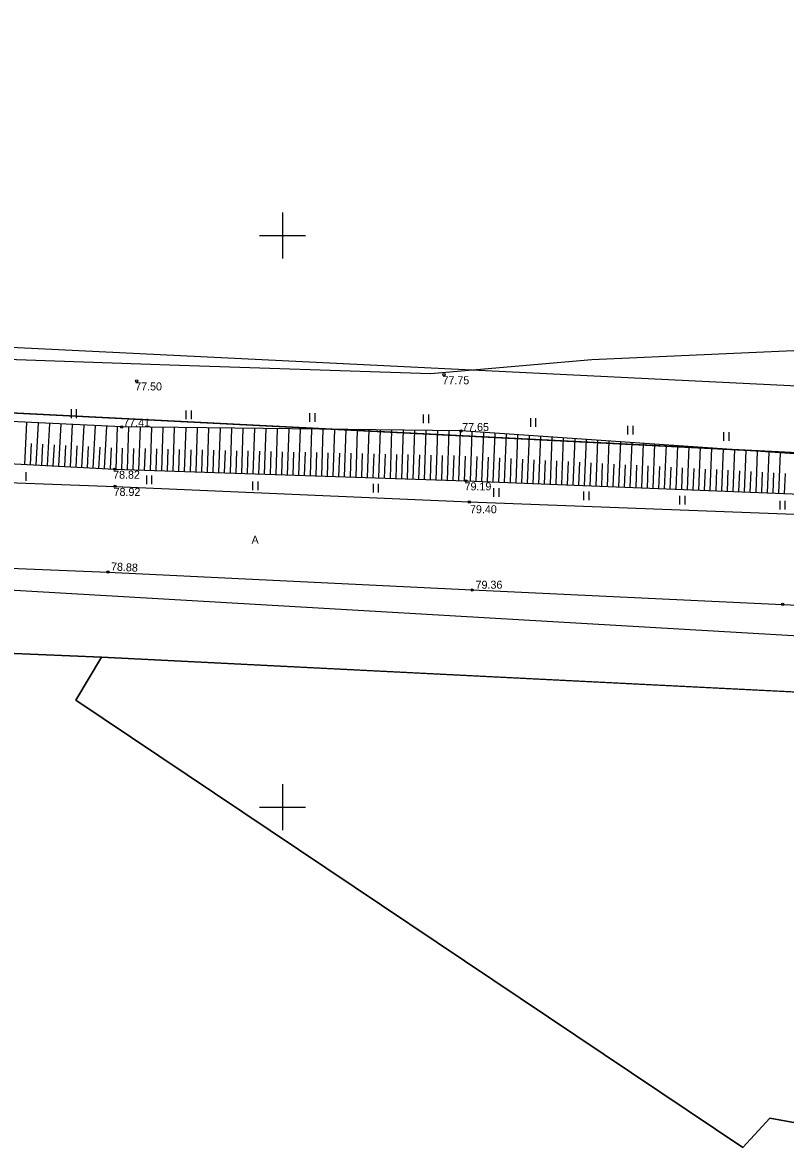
# Model space of a CAD drawing. Extents: x 642412 to 653410, y 6450642 to 6461053.
# Drawn here: x 644677.3 to 644744, y 6455770 to 6455868.6 of the extents above; entities that cross this region are included whole.
import ezdxf

# ---------------------------------------------------------------- set-up
doc = ezdxf.new("R2010")
doc.units = 0
for name, color, linetype in [('HALJASTUS', 7, 'Continuous'), ('KORGUS', 7, 'Continuous'), ('MOOTPIIR', 7, 'Continuous'), ('PIIR', 7, 'Continuous'), ('RELJEEF', 7, 'Continuous'), ('SITRASS', 7, 'Continuous'), ('TEE', 7, 'Continuous'), ('VORK', 7, 'Continuous')]:
    doc.layers.add(name, color=color, linetype=linetype)

msp = doc.modelspace()

# ---------------------------------------------------------------- linework, layer by layer
at = {"layer": 'HALJASTUS'}
for p, q in [((644681.503, 6455834.799), (644681.503, 6455834.038)), ((644681.958, 6455834.799), (644681.958, 6455834.038)), ((644691.548, 6455834.688), (644691.548, 6455833.927)), ((644692.003, 6455834.688), (644692.003, 6455833.927)), ((644702.365, 6455834.468), (644702.365, 6455833.707)), ((644702.82, 6455834.468), (644702.82, 6455833.707)), ((644712.299, 6455834.357), (644712.299, 6455833.596)), ((644712.754, 6455834.357), (644712.754, 6455833.596)), ((644721.682, 6455834.026), (644721.682, 6455833.265)), ((644722.137, 6455834.026), (644722.137, 6455833.265)), ((644730.181, 6455833.364), (644730.181, 6455832.603)), ((644730.636, 6455833.364), (644730.636, 6455832.603)), ((644738.57, 6455832.812), (644738.57, 6455832.051)), ((644739.025, 6455832.812), (644739.025, 6455832.051)), ((644677.56, 6455829.312), (644677.56, 6455828.551)), ((644688.094, 6455829.015), (644688.094, 6455828.254)), ((644688.549, 6455829.015), (644688.549, 6455828.254)), ((644697.375, 6455828.495), (644697.375, 6455827.734)), ((644697.83, 6455828.495), (644697.83, 6455827.734)), ((644707.919, 6455828.272), (644707.919, 6455827.511)), ((644708.374, 6455828.272), (644708.374, 6455827.511)), ((644718.463, 6455827.901), (644718.463, 6455827.14)), ((644718.918, 6455827.901), (644718.918, 6455827.14)), ((644726.333, 6455827.604), (644726.333, 6455826.843)), ((644726.788, 6455827.604), (644726.788, 6455826.843)), ((644734.724, 6455827.233), (644734.724, 6455826.472)), ((644735.179, 6455827.233), (644735.179, 6455826.472)), ((644743.485, 6455826.787), (644743.485, 6455826.026)), ((644743.94, 6455826.787), (644743.94, 6455826.026))]:
    msp.add_line(p, q, dxfattribs=at)
at = {"layer": 'KORGUS'}
for centre in [(644714.12, 6455837.819), (644687.245, 6455837.283), (644685.939, 6455833.261), (644715.606, 6455832.904), (644685.317, 6455829.561), (644685.357, 6455828.057), (644716.053, 6455828.541), (644716.329, 6455826.698), (644684.743, 6455820.558), (644716.582, 6455818.994), (644743.729, 6455817.732)]:
    msp.add_circle(centre, 0.1, dxfattribs=at)
at = {"layer": 'MOOTPIIR'}
for points in [[(644586.901, 6455842.833), (644650.919, 6455841.467), (644860.569, 6455831.152), (644997.403, 6455824.173), (645124.073, 6455810.065), (645254.838, 6455798.839), (645344.493, 6455785.49), (645446.74, 6455764.403), (645540.035, 6455738.614), (645609.514, 6455716.163), (645688.398, 6455687.188), (645747.106, 6455659.578), (645830.542, 6455622.715), (645861.337, 6455605.876), (645914.887, 6455572.502), (645974.202, 6455535.336), (646045.805, 6455487.854), (646102.844, 6455452.052), (646161.097, 6455412.458), (646230.272, 6455361.184), (646241.65, 6455356.633)], [(646252.421, 6455322.595), (646206.607, 6455353.087), (646162.5, 6455385.626), (645996.312, 6455492.727), (645808.507, 6455607.412), (645705.351, 6455656.26), (645566.09, 6455709.962), (645423.491, 6455751.224), (645297.277, 6455772.463), (645141.329, 6455791.88), (644631.008, 6455821.613), (644228.092, 6455840.424)]]:
    msp.add_lwpolyline(points, dxfattribs=at)
at = {"layer": 'PIIR'}
for points in [[(644674.69, 6456040.19), (644634.99, 6456031.71), (644624.08, 6455913.41), (644616.05, 6455837.55), (644802.17, 6455828.08), (644941.48, 6455822.13), (645287.72, 6455789.89), (645304.61, 6455878.73), (645030.72, 6455938.98), (644942.78, 6456106.79), (644820.36, 6456079.58), (644774.44, 6456073.52), (644725.61, 6456050.61)], [(645124.26, 6455484.91), (645087.4, 6455710.17), (644927.66, 6455739.3), (644742.61, 6455772.79), (644740.24, 6455770.23), (644681.92, 6455809.37), (644684.18, 6455813.11), (644520.76, 6455820.01), (644576.22, 6455650.95), (644664.86, 6455377.97), (644795.52, 6455131.43), (644873.59, 6455152.11), (644992.12, 6455173.57), (644991.31, 6455207.46), (644964.63, 6455462.81)], [(644931.66, 6455800.68), (644684.18, 6455813.11), (644681.92, 6455809.37), (644740.24, 6455770.23), (644742.61, 6455772.79), (644927.66, 6455739.3)]]:
    msp.add_lwpolyline(points, close=True, dxfattribs=at)
for points in [[(646245, 6455347.83), (646027.37, 6455491.94), (645993.5, 6455512.9), (645861.22, 6455600.24), (645806.99, 6455630.2), (645704.56, 6455670.48), (645569.98, 6455720.92), (645442.01, 6455759.37), (645287.72, 6455789.89), (644941.48, 6455822.13), (644802.17, 6455828.08), (644616.05, 6455837.55), (644535.96, 6455841.01), (644455.86, 6455844.47), (644318.96, 6455851.29), (644142.2, 6455859.35), (644077.2, 6455863.87)], [(644520.76, 6455820.01), (644684.18, 6455813.11), (644807.92, 6455806.9), (644931.66, 6455800.68), (644949.66, 6455799.8), (645101.13, 6455787.72), (645219.05, 6455775.89), (645261.98, 6455770.72), (645288, 6455767.14), (645287.68, 6455764.74), (645303.7, 6455763.09)]]:
    msp.add_lwpolyline(points, dxfattribs=at)
at = {"layer": 'RELJEEF'}
for p, q in [((644677.62, 6455833.658), (644677.425, 6455829.979)), ((644678.618, 6455833.61), (644678.423, 6455829.927)), ((644679.617, 6455833.563), (644679.422, 6455829.874)), ((644680.616, 6455833.515), (644680.42, 6455829.821)), ((644681.615, 6455833.467), (644681.419, 6455829.768)), ((644682.614, 6455833.42), (644682.418, 6455829.715)), ((644683.613, 6455833.372), (644683.416, 6455829.662)), ((644684.612, 6455833.324), (644684.415, 6455829.609)), ((644685.536, 6455833.28), (644685.413, 6455829.558)), ((644686.536, 6455833.254), (644686.413, 6455829.525)), ((644687.536, 6455833.242), (644687.412, 6455829.492)), ((644688.536, 6455833.23), (644688.412, 6455829.459)), ((644689.536, 6455833.218), (644689.411, 6455829.426)), ((644690.537, 6455833.206), (644690.411, 6455829.393)), ((644691.537, 6455833.194), (644691.41, 6455829.36)), ((644692.537, 6455833.182), (644692.41, 6455829.327)), ((644693.537, 6455833.17), (644693.409, 6455829.294)), ((644694.537, 6455833.158), (644694.409, 6455829.261)), ((644695.537, 6455833.145), (644695.408, 6455829.228)), ((644696.537, 6455833.133), (644696.407, 6455829.195)), ((644697.538, 6455833.121), (644697.407, 6455829.162)), ((644698.538, 6455833.109), (644698.406, 6455829.129)), ((644699.538, 6455833.097), (644699.406, 6455829.096)), ((644700.538, 6455833.085), (644700.405, 6455829.063)), ((644701.538, 6455833.073), (644701.405, 6455829.03)), ((644702.538, 6455833.061), (644702.404, 6455828.997)), ((644703.538, 6455833.049), (644703.404, 6455828.964)), ((644704.539, 6455833.037), (644704.403, 6455828.931)), ((644705.539, 6455833.025), (644705.403, 6455828.898)), ((644706.539, 6455833.013), (644706.402, 6455828.865)), ((644707.539, 6455833.001), (644707.401, 6455828.832)), ((644708.539, 6455832.989), (644708.401, 6455828.799)), ((644709.539, 6455832.977), (644709.4, 6455828.766)), ((644710.539, 6455832.965), (644710.4, 6455828.733)), ((644711.54, 6455832.953), (644711.399, 6455828.7)), ((644712.54, 6455832.941), (644712.399, 6455828.667)), ((644713.54, 6455832.929), (644713.398, 6455828.634)), ((644714.54, 6455832.917), (644714.398, 6455828.601)), ((644715.54, 6455832.905), (644715.397, 6455828.568)), ((644716.568, 6455832.838), (644716.396, 6455828.533)), ((644717.567, 6455832.77), (644717.396, 6455828.493)), ((644718.565, 6455832.702), (644718.395, 6455828.453)), ((644719.563, 6455832.634), (644719.394, 6455828.413)), ((644720.561, 6455832.565), (644720.393, 6455828.373)), ((644721.559, 6455832.497), (644721.392, 6455828.333)), ((644722.557, 6455832.429), (644722.392, 6455828.293)), ((644723.555, 6455832.361), (644723.391, 6455828.253)), ((644724.553, 6455832.292), (644724.39, 6455828.213)), ((644725.551, 6455832.224), (644725.389, 6455828.174)), ((644726.549, 6455832.156), (644726.388, 6455828.134)), ((644727.547, 6455832.088), (644727.388, 6455828.094)), ((644728.545, 6455832.02), (644728.387, 6455828.054)), ((644729.543, 6455831.951), (644729.386, 6455828.014)), ((644678.021, 6455831.794), (644677.924, 6455829.953)), ((644679.02, 6455831.743), (644678.922, 6455829.9)), ((644680.019, 6455831.693), (644679.921, 6455829.847)), ((644681.018, 6455831.643), (644680.92, 6455829.794)), ((644682.016, 6455831.592), (644681.918, 6455829.741)), ((644683.015, 6455831.542), (644682.917, 6455829.688)), ((644684.014, 6455831.492), (644683.915, 6455829.635)), ((644685.013, 6455831.441), (644684.914, 6455829.582)), ((644685.974, 6455831.401), (644685.913, 6455829.541)), ((644686.974, 6455831.378), (644686.913, 6455829.508)), ((644687.974, 6455831.356), (644687.912, 6455829.475)), ((644688.974, 6455831.333), (644688.912, 6455829.442)), ((644689.974, 6455831.311), (644689.911, 6455829.409)), ((644690.973, 6455831.288), (644690.91, 6455829.376)), ((644691.973, 6455831.266), (644691.91, 6455829.343)), ((644692.973, 6455831.243), (644692.909, 6455829.31)), ((644693.973, 6455831.221), (644693.909, 6455829.277)), ((644694.973, 6455831.198), (644694.908, 6455829.244)), ((644695.973, 6455831.175), (644695.908, 6455829.212)), ((644696.972, 6455831.153), (644696.907, 6455829.179)), ((644697.972, 6455831.13), (644697.907, 6455829.146)), ((644698.972, 6455831.108), (644698.906, 6455829.113)), ((644699.972, 6455831.085), (644699.906, 6455829.08)), ((644700.972, 6455831.063), (644700.905, 6455829.047)), ((644701.971, 6455831.04), (644701.904, 6455829.014)), ((644702.971, 6455831.018), (644702.904, 6455828.981)), ((644703.971, 6455830.995), (644703.903, 6455828.948)), ((644704.971, 6455830.973), (644704.903, 6455828.915)), ((644705.971, 6455830.95), (644705.902, 6455828.882)), ((644706.97, 6455830.928), (644706.902, 6455828.849)), ((644707.97, 6455830.905), (644707.901, 6455828.816)), ((644730.541, 6455831.883), (644730.385, 6455827.974)), ((644731.54, 6455831.815), (644731.384, 6455827.934)), ((644732.538, 6455831.747), (644732.384, 6455827.894)), ((644733.536, 6455831.678), (644733.383, 6455827.854)), ((644734.534, 6455831.61), (644734.382, 6455827.814)), ((644735.532, 6455831.542), (644735.381, 6455827.774)), ((644736.53, 6455831.474), (644736.381, 6455827.734)), ((644737.528, 6455831.406), (644737.38, 6455827.694)), ((644738.526, 6455831.337), (644738.379, 6455827.654)), ((644739.524, 6455831.269), (644739.378, 6455827.615)), ((644740.522, 6455831.201), (644740.377, 6455827.575)), ((644741.52, 6455831.133), (644741.377, 6455827.535)), ((644742.518, 6455831.064), (644742.376, 6455827.495)), ((644743.516, 6455830.996), (644743.375, 6455827.455)), ((644708.97, 6455830.883), (644708.901, 6455828.783)), ((644709.97, 6455830.86), (644709.9, 6455828.75)), ((644710.97, 6455830.838), (644710.9, 6455828.717)), ((644711.969, 6455830.815), (644711.899, 6455828.684)), ((644712.969, 6455830.793), (644712.898, 6455828.651)), ((644713.969, 6455830.77), (644713.898, 6455828.618)), ((644714.969, 6455830.748), (644714.897, 6455828.585)), ((644715.968, 6455830.713), (644715.897, 6455828.552)), ((644716.982, 6455830.659), (644716.896, 6455828.513)), ((644717.98, 6455830.604), (644717.895, 6455828.473)), ((644718.979, 6455830.55), (644718.894, 6455828.433)), ((644719.978, 6455830.496), (644719.894, 6455828.393)), ((644720.976, 6455830.442), (644720.893, 6455828.353)), ((644721.975, 6455830.388), (644721.892, 6455828.313)), ((644722.974, 6455830.334), (644722.891, 6455828.273)), ((644723.972, 6455830.28), (644723.89, 6455828.233)), ((644724.971, 6455830.226), (644724.89, 6455828.194)), ((644725.97, 6455830.172), (644725.889, 6455828.154)), ((644726.968, 6455830.118), (644726.888, 6455828.114)), ((644727.967, 6455830.064), (644727.887, 6455828.074)), ((644728.965, 6455830.01), (644728.886, 6455828.034)), ((644729.964, 6455829.956), (644729.886, 6455827.994)), ((644730.963, 6455829.901), (644730.885, 6455827.954)), ((644731.961, 6455829.847), (644731.884, 6455827.914)), ((644732.96, 6455829.793), (644732.883, 6455827.874)), ((644733.959, 6455829.739), (644733.882, 6455827.834)), ((644734.957, 6455829.685), (644734.882, 6455827.794)), ((644735.956, 6455829.631), (644735.881, 6455827.754)), ((644736.955, 6455829.577), (644736.88, 6455827.714)), ((644737.953, 6455829.523), (644737.879, 6455827.674)), ((644738.952, 6455829.469), (644738.879, 6455827.635)), ((644739.95, 6455829.415), (644739.878, 6455827.595)), ((644740.949, 6455829.361), (644740.877, 6455827.555)), ((644741.948, 6455829.307), (644741.876, 6455827.515)), ((644742.946, 6455829.253), (644742.875, 6455827.475)), ((644743.945, 6455829.198), (644743.875, 6455827.435))]:
    msp.add_line(p, q, dxfattribs=at)
for points in [[(644597.345, 6455835.88), (644597.516, 6455834.829), (644598.621, 6455834.22), (644607.456, 6455833.446), (644631.236, 6455832.244), (644654.762, 6455831.181), (644685.317, 6455829.561), (644716.044, 6455828.547), (644744.572, 6455827.407), (644774.802, 6455826.161), (644798.67, 6455825.51), (644812.943, 6455824.346), (644837.86, 6455823.335), (644871.376, 6455821.555), (644896.901, 6455820.435), (644909.871, 6455820.064)], [(644909.871, 6455820.064), (644896.787, 6455822.489), (644872.527, 6455824.883), (644838.218, 6455826.814), (644813.04, 6455827.616), (644798.631, 6455827.89), (644774.339, 6455829.727), (644746.05, 6455830.823), (644715.606, 6455832.904), (644685.939, 6455833.261), (644655.566, 6455834.711), (644631.63, 6455834.977), (644607.246, 6455836.243), (644599.226, 6455836.19), (644597.669, 6455836.197)]]:
    msp.add_lwpolyline(points, dxfattribs=at)
at = {"layer": 'SITRASS'}
msp.add_lwpolyline([(644796.903, 6455837.884), (644774.998, 6455839.368), (644747.972, 6455840.066), (644727.05, 6455839.135), (644712.938, 6455837.902), (644690.114, 6455838.668), (644658.334, 6455839.754), (644635.03, 6455840.347), (644620.152, 6455839.25), (644604.383, 6455839.707), (644596.851, 6455839.901), (644592.692, 6455839.72)], dxfattribs=at)
at = {"layer": 'TEE'}
for points in [[(644608.307, 6455831.137), (644631.396, 6455830.222), (644654.832, 6455829.18), (644685.357, 6455828.057), (644716.329, 6455826.698), (644744.761, 6455825.635), (644776.778, 6455824.254), (644798.884, 6455823.129), (644813.054, 6455822.476), (644837.861, 6455821.248), (644870.455, 6455819.709), (644896.728, 6455818.271), (644905.577, 6455817.725), (644911.308, 6455817.674), (644921.702, 6455816.93), (644928.02, 6455817.024), (644939.877, 6455816.699)], [(644607.197, 6455823.763), (644630.251, 6455822.721), (644654.64, 6455821.766), (644684.743, 6455820.558), (644716.582, 6455818.994), (644743.729, 6455817.732), (644798.424, 6455815.422), (644837.874, 6455813.425), (644869.717, 6455812.021), (644954.026, 6455807.699), (644989.391, 6455805.226), (645006.126, 6455803.78), (645032.416, 6455801.914), (645060.161, 6455799.63), (645084.198, 6455797.523), (645107.834, 6455795.391), (645131.26, 6455792.985), (645159.356, 6455790.03), (645183.522, 6455787.487), (645251.967, 6455779.932), (645275.711, 6455777.077), (645318.131, 6455771.047)]]:
    msp.add_lwpolyline(points, dxfattribs=at)
at = {"layer": 'VORK'}
for p, q in [((644700, 6455852), (644700, 6455848)), ((644698, 6455850), (644702, 6455850)), ((644700, 6455802), (644700, 6455798)), ((644698, 6455800), (644702, 6455800))]:
    msp.add_line(p, q, dxfattribs=at)

# ---------------------------------------------------------------- texts
at = {"layer": 'KORGUS'}
for s, p in [('77.50', (644687.113, 6455836.45)), ('77.75', (644713.988, 6455836.986)), ('77.41', (644686.071, 6455833.286)), ('77.65', (644715.71, 6455832.898)), ('78.82', (644685.185, 6455828.728)), ('79.19', (644715.921, 6455827.708)), ('78.92', (644685.225, 6455827.224))]:
    msp.add_text(s, height=0.7, dxfattribs=at).set_placement(p)
for s, rotation, p in [('79.40', 359.97019, (644716.394, 6455825.707)), ('78.88', 356.83302, (644684.987, 6455820.715)), ('79.36', 359.97019, (644716.883, 6455819.107))]:
    msp.add_text(s, height=0.7, rotation=rotation, dxfattribs=at).set_placement(p)
at = {"layer": 'TEE'}
msp.add_text('A', height=0.7, dxfattribs=at).set_placement((644697.292, 6455823.036))

doc.saveas('drawing.dxf')
